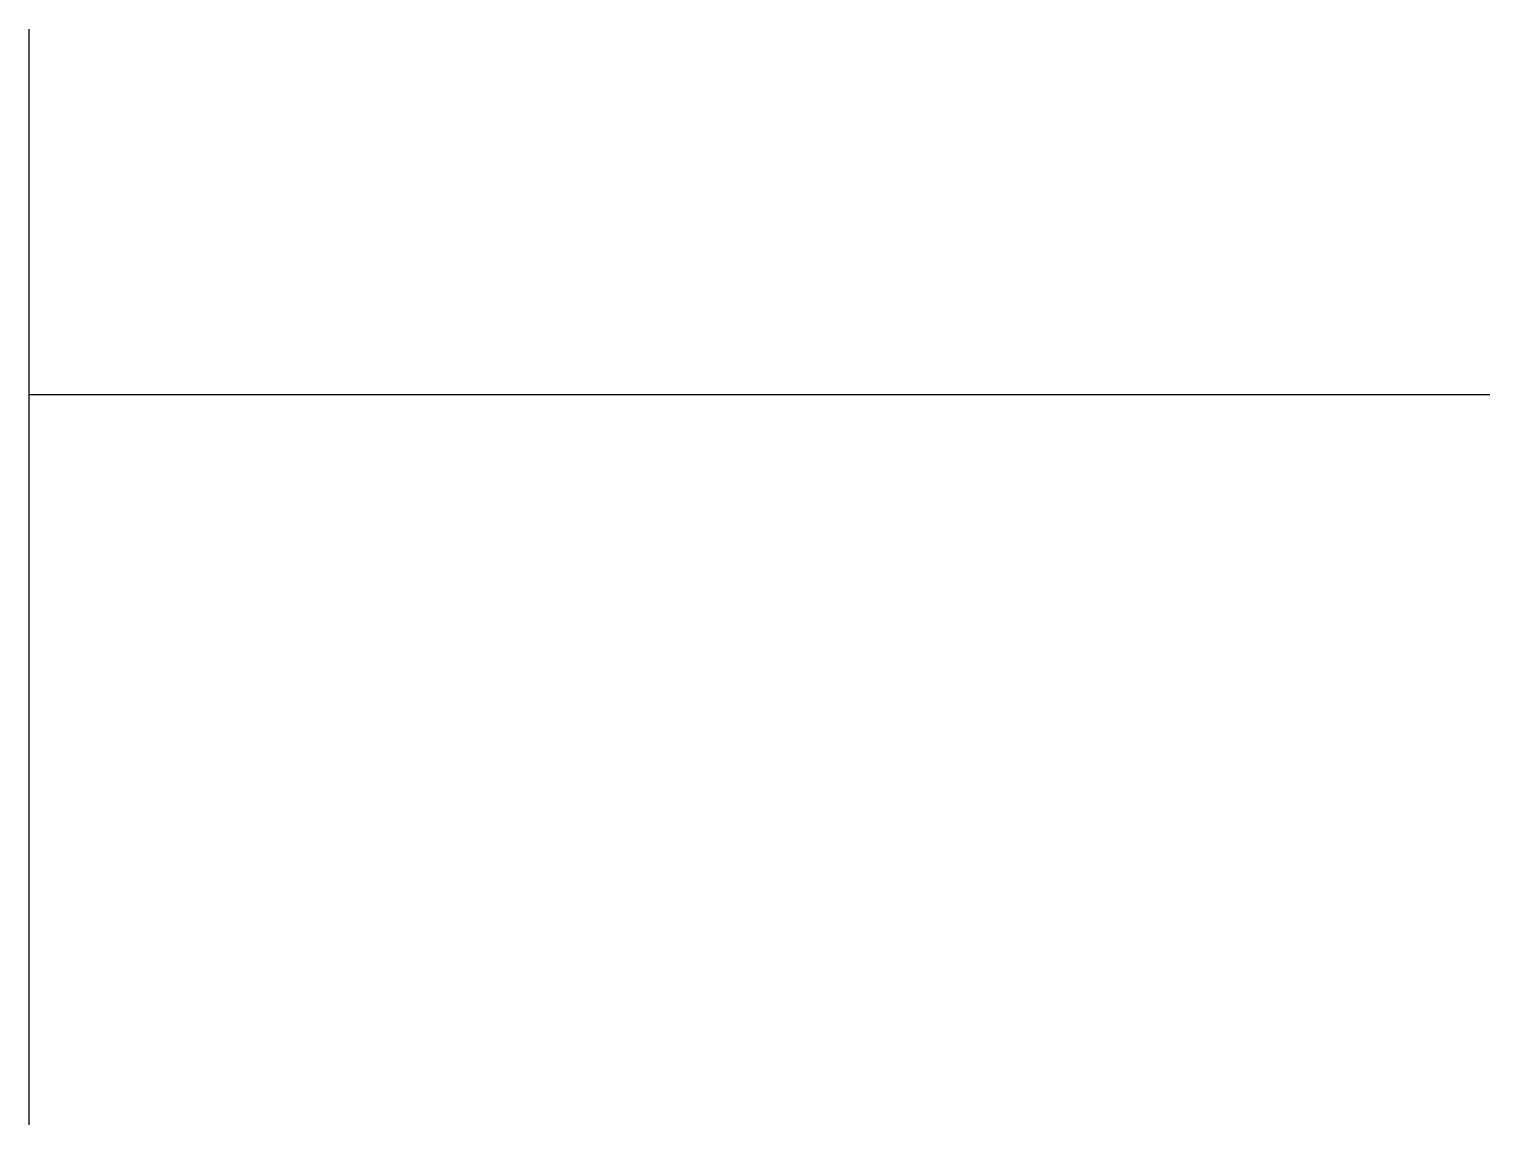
# Model space of a CAD drawing. Header units: millimetres. Extents: x 1000 to 5000, y 0 to 3000.
import ezdxf

# ---------------------------------------------------------------- set-up
doc = ezdxf.new("R2010")
doc.units = ezdxf.units.MM

msp = doc.modelspace()

# ---------------------------------------------------------------- linework, layer by layer
for p, q in [((1000, 0), (1000, 3000)), ((1000, 2000), (5000, 2000))]:
    msp.add_line(p, q)

doc.saveas('drawing.dxf')
